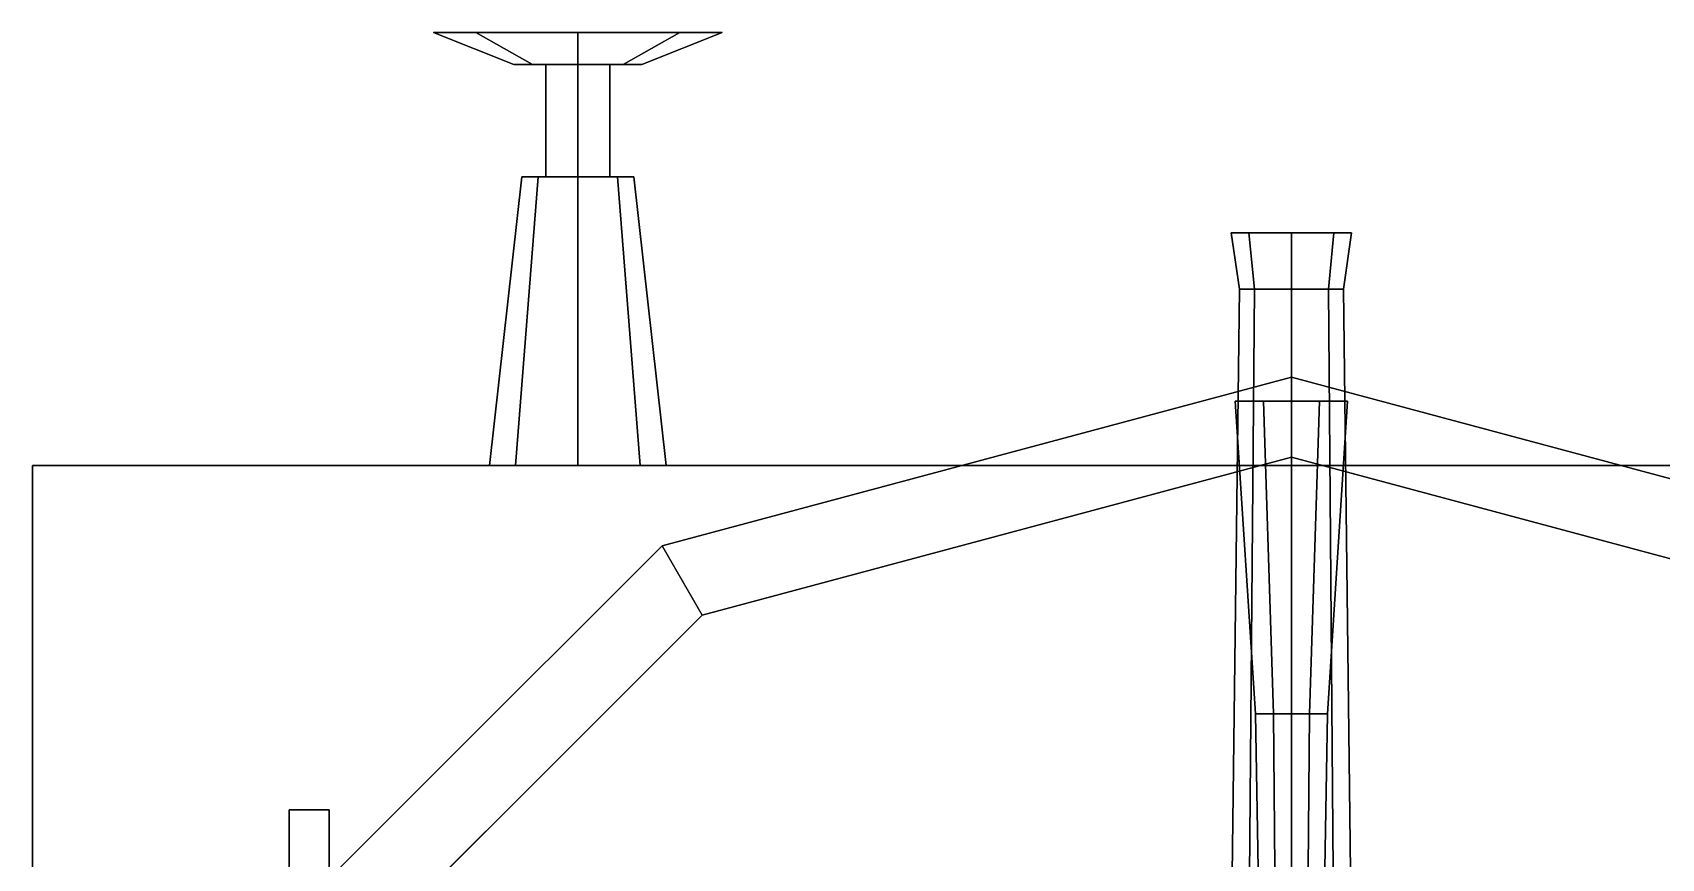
# Model space of a CAD drawing. Header units: millimetres. Extents: x -1.8 to 3, y -54.2 to 42.9.
# Drawn here: x -1.57 to 0.461, y -42.221 to -41.19 of the extents above; entities that cross this region are included whole.
import ezdxf

# ---------------------------------------------------------------- set-up
doc = ezdxf.new("R2010")
doc.units = ezdxf.units.MM
for name, color, linetype in [('barrel', 1, 'Continuous'), ('buffer', 1, 'Continuous'), ('gun', 1, 'Continuous'), ('tmp', 6, 'Continuous')]:
    doc.layers.add(name, color=color, linetype=linetype)

msp = doc.modelspace()

# ---------------------------------------------------------------- linework, layer by layer
for points in [[(0, -41.62, 44.44), (-0.785, -41.8303, 44.44), (-0.785, -41.8303, 45.9), (0, -41.62, 45.9)], [(0, -41.62, 45.9), (-0.785, -41.8303, 45.9), (-0.735, -41.9169, 45.94), (0, -41.72, 45.94)], [(0.785, -41.8303, 44.44), (0, -41.62, 44.44), (0, -41.62, 45.9), (0.785, -41.8303, 45.9)], [(0.785, -41.8303, 45.9), (0, -41.62, 45.9), (0, -41.72, 45.94), (0.735, -41.9169, 45.94)], [(0, -41.72, 45.94), (-0.735, -41.9169, 45.94), (-0.735, -41.9169, 44.44), (0, -41.72, 44.44)], [(0.735, -41.9169, 45.94), (0, -41.72, 45.94), (0, -41.72, 44.44), (0.735, -41.9169, 44.44)], [(1.57, -41.73, 44.44), (1.57, -41.73, 44.18), (-1.57, -41.73, 44.18), (-1.57, -41.73, 44.44)], [(-1.57, -41.73, 44.44), (-1.57, -43.19, 44.44), (1.57, -43.19, 44.44), (1.57, -41.73, 44.44)], [(-1.57, -41.73, 44.18), (-1.57, -43.99, 44.18), (-1.57, -43.99, 44.44), (-1.57, -41.73, 44.44)], [(-0.785, -41.8303, 44.44), (-1.3597, -42.405, 44.44), (-1.3597, -42.405, 45.9), (-0.785, -41.8303, 45.9)], [(-0.785, -41.8303, 45.9), (-1.3597, -42.405, 45.9), (-1.2731, -42.455, 45.94), (-0.735, -41.9169, 45.94)], [(-0.735, -41.9169, 45.94), (-1.2731, -42.455, 45.94), (-1.2731, -42.455, 44.44), (-0.735, -41.9169, 44.44)], [(-1.25, -42.16, 53.48), (-1.25, -42.16, 53.48), (-1.25, -42.71, 54.26), (-1.25, -42.16, 54.08)], [(-1.2, -42.16, 54.08), (-1.2, -42.16, 53.48), (-1.25, -42.16, 53.48), (-1.25, -42.16, 54.08)], [(-1.25, -42.16, 54.08), (-1.25, -42.71, 54.26), (-1.2, -42.71, 54.26), (-1.2, -42.16, 54.08)], [(-1.25, -42.16, 53.48), (-1.25, -42.79, 53.48), (-1.25, -42.79, 54.26), (-1.25, -42.71, 54.26)], [(-1.2, -42.71, 54.26), (-1.2, -42.16, 53.48), (-1.2, -42.16, 53.48), (-1.2, -42.16, 54.08)], [(-1.2, -42.79, 54.26), (-1.2, -42.79, 53.48), (-1.2, -42.16, 53.48), (-1.2, -42.71, 54.26)]]:
    msp.add_3dface(points)
at = {"layer": 'barrel'}
for points in [[(-0.0225, -42.04, 55.221), (-0.045, -42.04, 55.26), (-0.07, -41.65, 55.26), (-0.035, -41.65, 55.1994)], [(-0.045, -42.04, 55.26), (-0.0225, -42.04, 55.299), (-0.035, -41.65, 55.3206), (-0.07, -41.65, 55.26)], [(0.0225, -42.04, 55.221), (-0.0225, -42.04, 55.221), (-0.035, -41.65, 55.1994), (0.035, -41.65, 55.1994)], [(-0.0225, -42.04, 55.299), (0.0225, -42.04, 55.299), (0.035, -41.65, 55.3206), (-0.035, -41.65, 55.3206)], [(0.045, -42.04, 55.26), (0.0225, -42.04, 55.221), (0.035, -41.65, 55.1994), (0.07, -41.65, 55.26)], [(0.0225, -42.04, 55.299), (0.045, -42.04, 55.26), (0.07, -41.65, 55.26), (0.035, -41.65, 55.3206)], [(-0.0225, -42.04, 55.299), (0.0225, -42.04, 55.221), (-0.0225, -42.04, 55.221), (-0.045, -42.04, 55.26)], [(-0.02, -42.33, 55.2254), (-0.04, -42.33, 55.26), (-0.045, -42.04, 55.26), (-0.0225, -42.04, 55.221)], [(-0.04, -42.33, 55.26), (-0.02, -42.33, 55.2946), (-0.0225, -42.04, 55.299), (-0.045, -42.04, 55.26)], [(0.0225, -42.04, 55.299), (0.045, -42.04, 55.26), (0.0225, -42.04, 55.221), (-0.0225, -42.04, 55.299)], [(0.02, -42.33, 55.2254), (-0.02, -42.33, 55.2254), (-0.0225, -42.04, 55.221), (0.0225, -42.04, 55.221)], [(-0.02, -42.33, 55.2946), (0.02, -42.33, 55.2946), (0.0225, -42.04, 55.299), (-0.0225, -42.04, 55.299)], [(0.04, -42.33, 55.26), (0.02, -42.33, 55.2254), (0.0225, -42.04, 55.221), (0.045, -42.04, 55.26)], [(0.02, -42.33, 55.2946), (0.04, -42.33, 55.26), (0.045, -42.04, 55.26), (0.0225, -42.04, 55.299)]]:
    msp.add_3dface(points, dxfattribs=at)
at = {"layer": 'buffer'}
for points in [[(-0.97, -41.23, 44.33), (-0.9466, -41.23, 44.3866), (-1.0173, -41.19, 44.4573), (-1.07, -41.19, 44.33)], [(-0.9466, -41.23, 44.2734), (-0.97, -41.23, 44.33), (-1.07, -41.19, 44.33), (-1.0173, -41.19, 44.2027)], [(-1.0173, -41.19, 44.4573), (-0.89, -41.19, 44.15), (-1.0173, -41.19, 44.2027), (-1.07, -41.19, 44.33)], [(-0.9466, -41.23, 44.3866), (-0.89, -41.23, 44.41), (-0.89, -41.19, 44.51), (-1.0173, -41.19, 44.4573)], [(-0.89, -41.19, 44.51), (-0.7627, -41.19, 44.2027), (-0.89, -41.19, 44.15), (-1.0173, -41.19, 44.4573)], [(-0.89, -41.23, 44.25), (-0.9466, -41.23, 44.2734), (-1.0173, -41.19, 44.2027), (-0.89, -41.19, 44.15)], [(-0.89, -41.23, 44.41), (-0.8334, -41.23, 44.3866), (-0.7627, -41.19, 44.4573), (-0.89, -41.19, 44.51)], [(-0.7627, -41.19, 44.4573), (-0.71, -41.19, 44.33), (-0.7627, -41.19, 44.2027), (-0.89, -41.19, 44.51)], [(-0.8334, -41.23, 44.2734), (-0.89, -41.23, 44.25), (-0.89, -41.19, 44.15), (-0.7627, -41.19, 44.2027)], [(-0.8334, -41.23, 44.3866), (-0.81, -41.23, 44.33), (-0.71, -41.19, 44.33), (-0.7627, -41.19, 44.4573)], [(-0.81, -41.23, 44.33), (-0.8334, -41.23, 44.2734), (-0.7627, -41.19, 44.2027), (-0.71, -41.19, 44.33)], [(-0.89, -41.23, 44.25), (-0.9466, -41.23, 44.3866), (-0.97, -41.23, 44.33), (-0.9466, -41.23, 44.2734)], [(-0.8334, -41.23, 44.2734), (-0.89, -41.23, 44.41), (-0.9466, -41.23, 44.3866), (-0.89, -41.23, 44.25)], [(-0.89, -41.23, 44.37), (-0.93, -41.23, 44.33), (-0.93, -41.37, 44.33), (-0.89, -41.37, 44.37)], [(-0.93, -41.23, 44.33), (-0.89, -41.23, 44.29), (-0.89, -41.37, 44.29), (-0.93, -41.37, 44.33)], [(-0.81, -41.23, 44.33), (-0.8334, -41.23, 44.3866), (-0.89, -41.23, 44.41), (-0.8334, -41.23, 44.2734)], [(-0.85, -41.23, 44.33), (-0.89, -41.23, 44.37), (-0.89, -41.37, 44.37), (-0.85, -41.37, 44.33)], [(-0.89, -41.23, 44.29), (-0.85, -41.23, 44.33), (-0.85, -41.37, 44.33), (-0.89, -41.37, 44.29)], [(-1, -41.73, 44.33), (-0.9678, -41.73, 44.4078), (-0.9395, -41.37, 44.3795), (-0.96, -41.37, 44.33)], [(-0.9678, -41.73, 44.2522), (-1, -41.73, 44.33), (-0.96, -41.37, 44.33), (-0.9395, -41.37, 44.2805)], [(-0.9678, -41.73, 44.4078), (-0.89, -41.73, 44.44), (-0.89, -41.37, 44.4), (-0.9395, -41.37, 44.3795)], [(-0.89, -41.73, 44.22), (-0.9678, -41.73, 44.2522), (-0.9395, -41.37, 44.2805), (-0.89, -41.37, 44.26)], [(-0.96, -41.37, 44.33), (-0.9395, -41.37, 44.3795), (-0.89, -41.37, 44.4), (-0.9395, -41.37, 44.2805)], [(-0.9395, -41.37, 44.2805), (-0.89, -41.37, 44.4), (-0.8405, -41.37, 44.3795), (-0.89, -41.37, 44.26)], [(-0.89, -41.73, 44.44), (-0.8122, -41.73, 44.4078), (-0.8405, -41.37, 44.3795), (-0.89, -41.37, 44.4)], [(-0.8122, -41.73, 44.2522), (-0.89, -41.73, 44.22), (-0.89, -41.37, 44.26), (-0.8405, -41.37, 44.2805)], [(-0.89, -41.37, 44.26), (-0.8405, -41.37, 44.3795), (-0.82, -41.37, 44.33), (-0.8405, -41.37, 44.2805)], [(-0.8122, -41.73, 44.4078), (-0.78, -41.73, 44.33), (-0.82, -41.37, 44.33), (-0.8405, -41.37, 44.3795)], [(-0.78, -41.73, 44.33), (-0.8122, -41.73, 44.2522), (-0.8405, -41.37, 44.2805), (-0.82, -41.37, 44.33)]]:
    msp.add_3dface(points, dxfattribs=at)
at = {"layer": 'gun'}
for points in [[(0.075, -41.44, 46.1), (-0.053, -41.44, 46.047), (-0.075, -41.44, 46.1), (0.053, -41.44, 46.153)], [(0.053, -41.44, 46.153), (-0.075, -41.44, 46.1), (-0.053, -41.44, 46.153), (0, -41.44, 46.175)], [(-0.075, -41.44, 46.1), (-0.053, -41.44, 46.047), (-0.046, -41.51, 46.054), (-0.065, -41.51, 46.1)], [(-0.053, -41.44, 46.153), (-0.075, -41.44, 46.1), (-0.065, -41.51, 46.1), (-0.046, -41.51, 46.146)], [(0.053, -41.44, 46.047), (0, -41.44, 46.025), (-0.053, -41.44, 46.047), (0.075, -41.44, 46.1)], [(-0.053, -41.44, 46.047), (0, -41.44, 46.025), (0, -41.51, 46.035), (-0.046, -41.51, 46.054)], [(0, -41.44, 46.175), (-0.053, -41.44, 46.153), (-0.046, -41.51, 46.146), (0, -41.51, 46.165)], [(0, -41.44, 46.025), (0.053, -41.44, 46.047), (0.046, -41.51, 46.054), (0, -41.51, 46.035)], [(0.053, -41.44, 46.153), (0, -41.44, 46.175), (0, -41.51, 46.165), (0.046, -41.51, 46.146)], [(0.053, -41.44, 46.047), (0.075, -41.44, 46.1), (0.065, -41.51, 46.1), (0.046, -41.51, 46.054)], [(0.075, -41.44, 46.1), (0.053, -41.44, 46.153), (0.046, -41.51, 46.146), (0.065, -41.51, 46.1)], [(-0.075, -42.34, 46.1), (-0.053, -42.34, 46.153), (-0.046, -41.51, 46.146), (-0.065, -41.51, 46.1)], [(-0.053, -42.34, 46.047), (-0.075, -42.34, 46.1), (-0.065, -41.51, 46.1), (-0.046, -41.51, 46.054)], [(-0.053, -42.34, 46.153), (0, -42.34, 46.175), (0, -41.51, 46.165), (-0.046, -41.51, 46.146)], [(0, -42.34, 46.025), (-0.053, -42.34, 46.047), (-0.046, -41.51, 46.054), (0, -41.51, 46.035)], [(0, -42.34, 46.175), (0.053, -42.34, 46.153), (0.046, -41.51, 46.146), (0, -41.51, 46.165)], [(0.053, -42.34, 46.047), (0, -42.34, 46.025), (0, -41.51, 46.035), (0.046, -41.51, 46.054)], [(0.053, -42.34, 46.153), (0.075, -42.34, 46.1), (0.065, -41.51, 46.1), (0.046, -41.51, 46.146)], [(0.075, -42.34, 46.1), (0.053, -42.34, 46.047), (0.046, -41.51, 46.054), (0.065, -41.51, 46.1)]]:
    msp.add_3dface(points, dxfattribs=at)
at = {"layer": 'tmp'}
for p, q in [((0, -41.72, 44.44), (-0.735, -41.9169, 44.44)), ((0.735, -41.9169, 44.44), (0, -41.72, 44.44)), ((-0.735, -41.9169, 44.44), (-1.2731, -42.455, 44.44))]:
    msp.add_line(p, q, dxfattribs=at)

doc.saveas('drawing.dxf')
